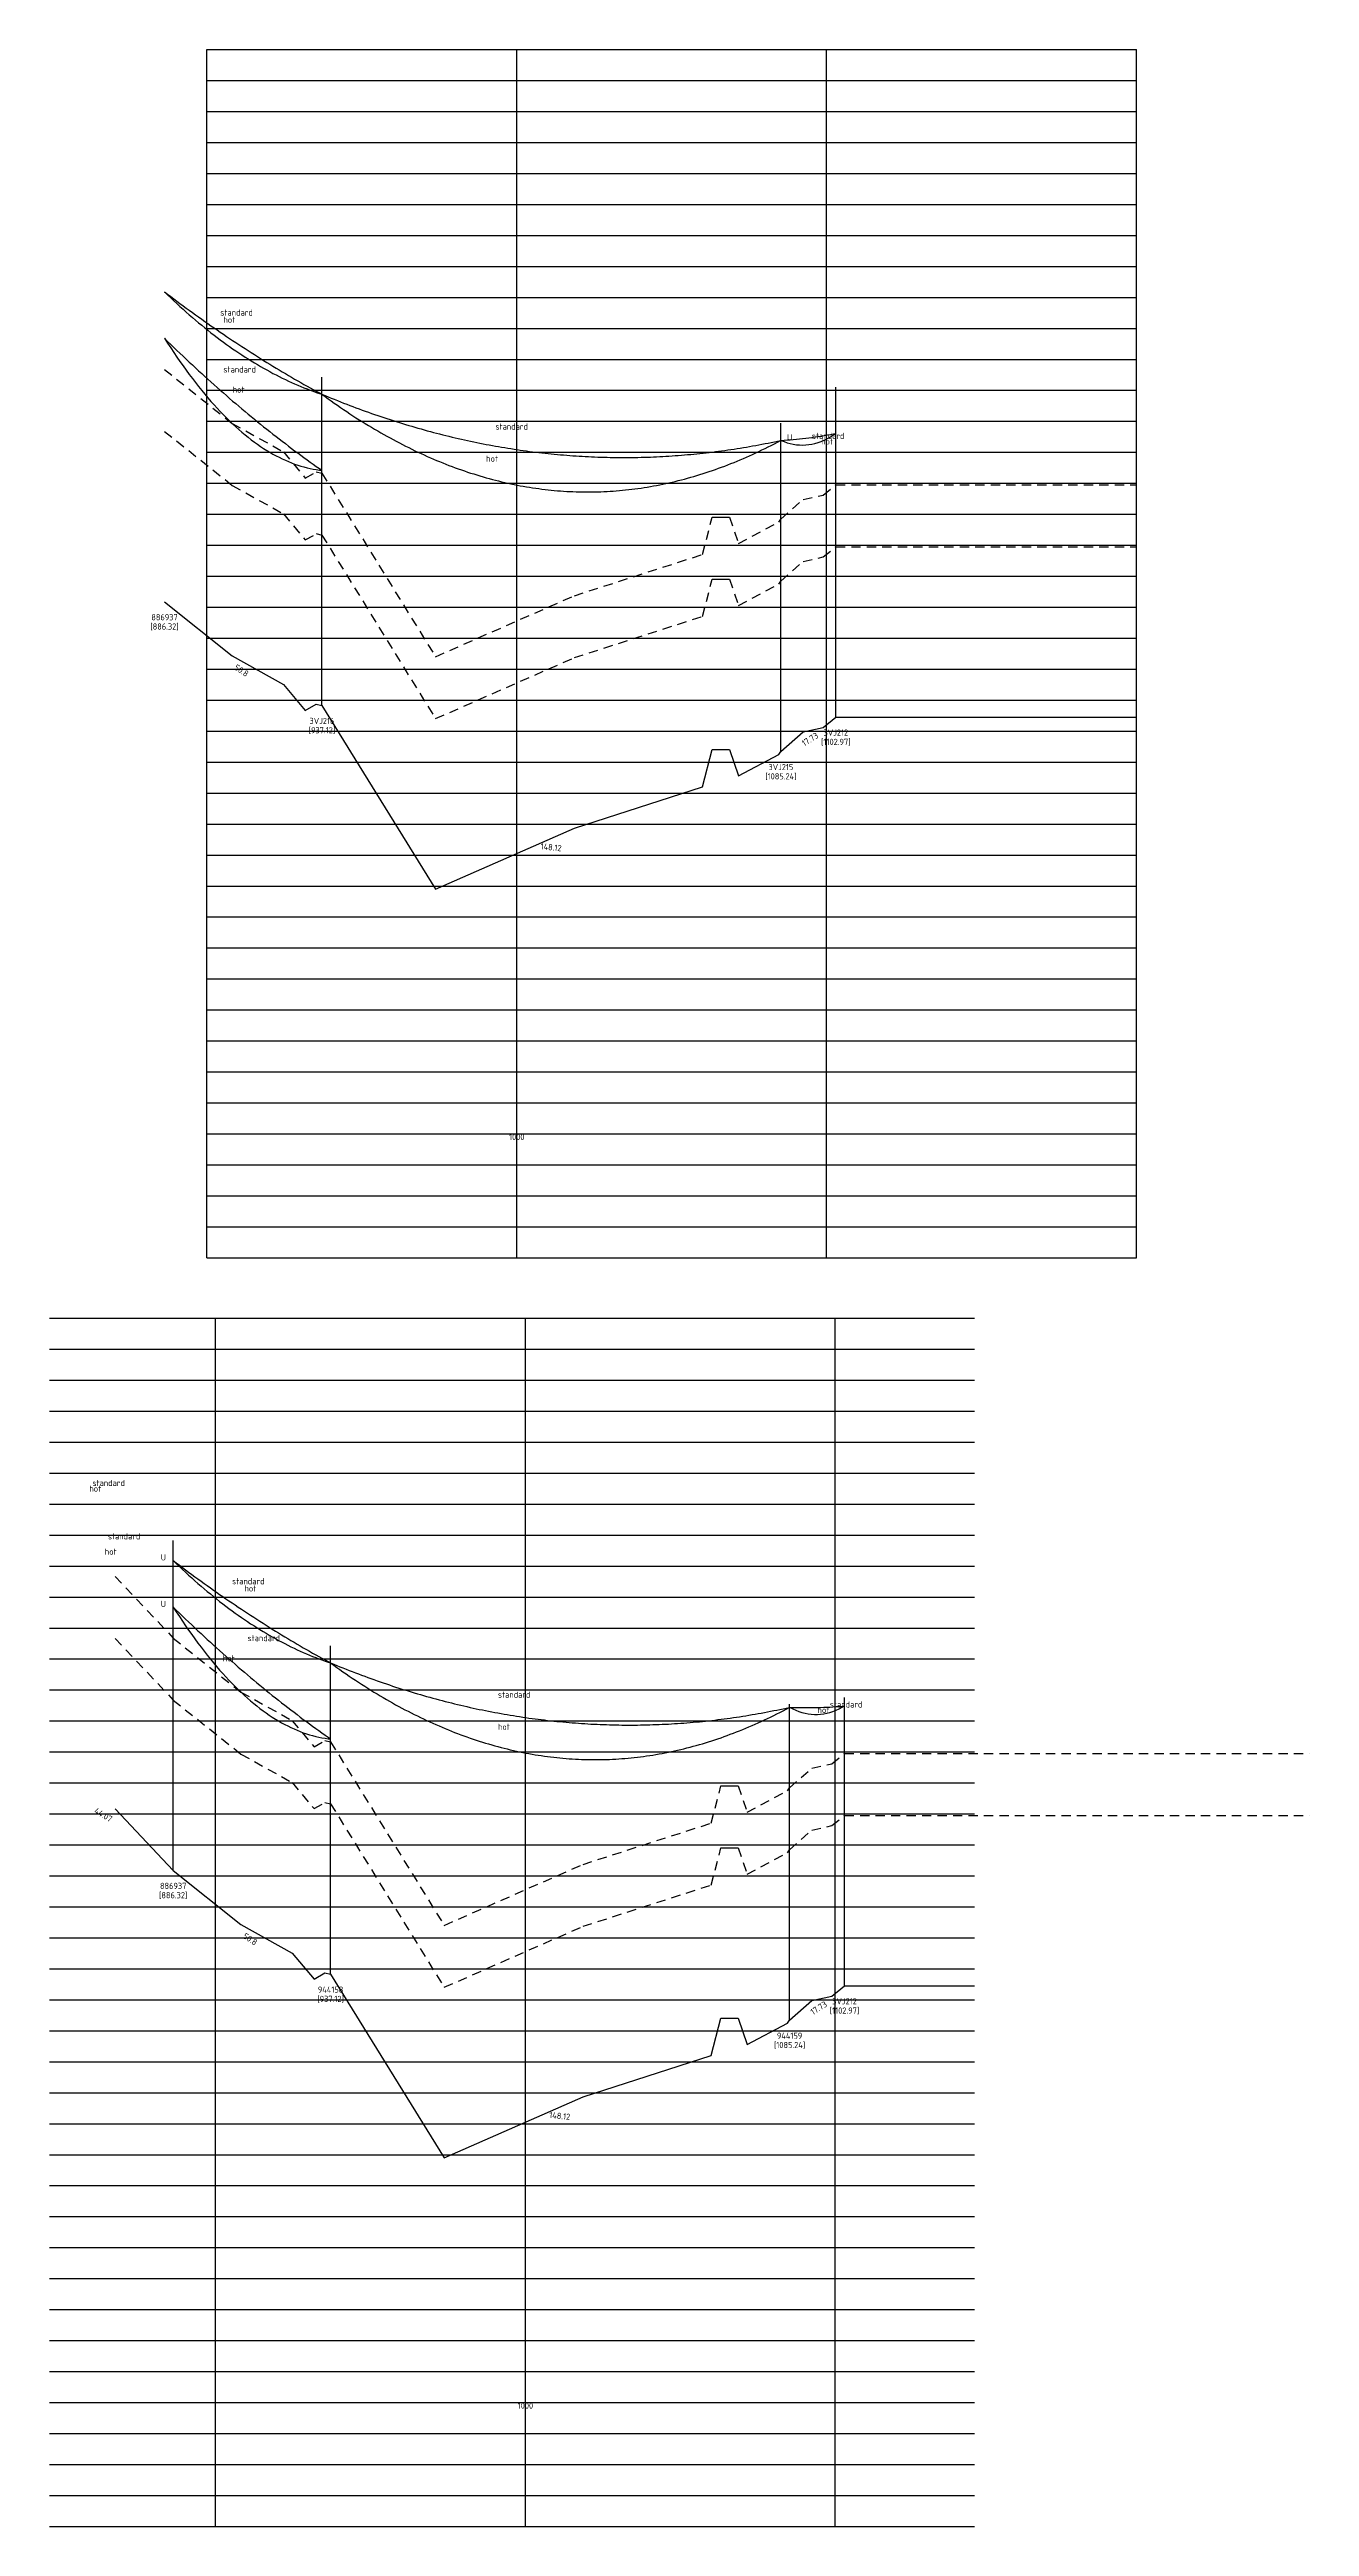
# Paper-space layout 'A1 - Plan (2)' of a CAD drawing. Header units: metres. Extents: x -21 to 1704, y -215 to 584.
# Drawn here: x 1297 to 1704, y -215 to 584 of the extents above; entities that cross this region are included whole.
import ezdxf
from ezdxf.enums import TextEntityAlignment as Align

# ---------------------------------------------------------------- set-up
doc = ezdxf.new("R2010")
doc.units = ezdxf.units.M
doc.linetypes.add('Dash', pattern=[5, 3, -2])
doc.layers.add('Notes', color=7, linetype='Continuous')
doc.styles.add('ISOCP', font='isocp.shx', dxfattribs={"height": 1.75})

psp = doc.layouts.new('A1 - Plan (2)')

# ---------------------------------------------------------------- linework, layer by layer
at = {"layer": 'Notes'}
for p, q in [((1347.82, 194.04), (1347.82, 584.04)), ((1347.82, 584.04), (1647.82, 584.04)), ((1447.82, 194.04), (1447.82, 584.04)), ((1547.82, 194.04), (1547.82, 584.04)), ((1647.82, 194.04), (1647.82, 584.04)), ((1347.82, 574.04), (1647.82, 574.04)), ((1347.82, 564.04), (1647.82, 564.04)), ((1347.82, 554.04), (1647.82, 554.04)), ((1347.82, 544.04), (1647.82, 544.04)), ((1347.82, 534.04), (1647.82, 534.04)), ((1347.82, 524.04), (1647.82, 524.04)), ((1347.82, 514.04), (1647.82, 514.04)), ((1347.82, 504.04), (1647.82, 504.04)), ((1347.82, 494.04), (1647.82, 494.04)), ((1347.82, 484.04), (1647.82, 484.04)), ((1347.82, 474.04), (1647.82, 474.04)), ((1347.82, 464.04), (1647.82, 464.04)), ((1347.82, 454.04), (1647.82, 454.04)), ((1347.82, 444.04), (1647.82, 444.04)), ((1347.82, 434.04), (1647.82, 434.04)), ((1347.82, 424.04), (1647.82, 424.04)), ((1347.82, 414.04), (1647.82, 414.04)), ((1334.14, 405.8), (1355.99, 388.36)), ((1347.82, 404.04), (1647.82, 404.04)), ((1347.82, 394.04), (1647.82, 394.04)), ((1347.82, 384.04), (1647.82, 384.04)), ((1355.99, 388.36), (1372.59, 379.13)), ((1372.59, 379.13), (1379.59, 370.73)), ((1347.82, 374.04), (1647.82, 374.04)), ((1379.59, 370.73), (1383.13, 372.77)), ((1383.13, 372.77), (1384.95, 372.32)), ((1384.95, 372.32), (1421.6, 313.06)), ((1546.73, 365.25), (1550.79, 368.57)), ((1550.79, 368.57), (1647.82, 368.57)), ((1347.82, 364.04), (1647.82, 364.04)), ((1533.07, 357.45), (1540.2, 363.82)), ((1540.2, 363.82), (1546.73, 365.25)), ((1347.82, 354.04), (1647.82, 354.04)), ((1507.79, 346.08), (1510.88, 358.07)), ((1510.88, 358.07), (1512.59, 358.12)), ((1512.59, 358.12), (1514.86, 358.08)), ((1514.86, 358.08), (1516.46, 358.12)), ((1516.46, 358.12), (1519.37, 349.62)), ((1519.37, 349.62), (1532.37, 356.52)), ((1532.37, 356.52), (1533.07, 357.45)), ((1347.82, 344.04), (1647.82, 344.04)), ((1466.42, 332.75), (1507.79, 346.08)), ((1347.82, 334.04), (1647.82, 334.04)), ((1421.6, 313.06), (1466.42, 332.75)), ((1347.82, 324.04), (1647.82, 324.04)), ((1347.82, 314.04), (1647.82, 314.04)), ((1347.82, 304.04), (1647.82, 304.04)), ((1347.82, 294.04), (1647.82, 294.04)), ((1347.82, 284.04), (1647.82, 284.04)), ((1347.82, 274.04), (1647.82, 274.04)), ((1347.82, 264.04), (1647.82, 264.04)), ((1347.82, 254.04), (1647.82, 254.04)), ((1347.82, 234.04), (1647.82, 234.04)), ((1347.82, 224.04), (1647.82, 224.04)), ((1347.82, 214.04), (1647.82, 214.04)), ((1347.82, 204.04), (1647.82, 204.04)), ((1347.82, 194.04), (1647.82, 194.04)), ((1297.05, 174.54), (1595.58, 174.54)), ((1350.62, -215.46), (1350.62, 174.54)), ((1450.62, -215.46), (1450.62, 174.54)), ((1550.62, -215.46), (1550.62, 174.54)), ((1297.05, 164.54), (1595.58, 164.54)), ((1297.05, 154.54), (1595.58, 154.54)), ((1297.05, 144.54), (1595.58, 144.54)), ((1297.05, 134.54), (1595.58, 134.54)), ((1297.05, 124.54), (1595.58, 124.54)), ((1297.05, 114.54), (1595.58, 114.54)), ((1297.05, 104.54), (1595.58, 104.54)), ((1297.05, 94.54), (1595.58, 94.54)), ((1297.05, 84.54), (1595.58, 84.54)), ((1297.05, 74.54), (1595.58, 74.54)), ((1297.05, 64.54), (1595.58, 64.54)), ((1297.05, 54.54), (1595.58, 54.54)), ((1297.05, 44.54), (1595.58, 44.54)), ((1297.05, 34.54), (1595.58, 34.54)), ((1297.05, 24.54), (1595.58, 24.54)), ((1318.25, 16.16), (1336.94, -3.7)), ((1297.05, 14.54), (1595.58, 14.54)), ((1297.05, 4.54), (1595.58, 4.54)), ((1297.05, -5.46), (1595.58, -5.46)), ((1336.94, -3.7), (1358.79, -21.14)), ((1297.05, -15.46), (1595.58, -15.46)), ((1358.79, -21.14), (1375.39, -30.37)), ((1297.05, -25.46), (1595.58, -25.46)), ((1375.39, -30.37), (1382.39, -38.77)), ((1297.05, -35.46), (1595.58, -35.46)), ((1382.39, -38.77), (1385.93, -36.73)), ((1385.93, -36.73), (1387.75, -37.18)), ((1387.75, -37.18), (1424.4, -96.44)), ((1297.05, -45.46), (1595.58, -45.46)), ((1535.87, -52.05), (1543.01, -45.68)), ((1543.01, -45.68), (1549.53, -44.25)), ((1549.53, -44.25), (1553.6, -40.93)), ((1553.6, -40.93), (1595.58, -40.93)), ((1297.05, -55.46), (1595.58, -55.46)), ((1510.59, -63.42), (1513.68, -51.43)), ((1513.68, -51.43), (1515.4, -51.38)), ((1515.4, -51.38), (1517.66, -51.42)), ((1517.66, -51.42), (1519.26, -51.38)), ((1519.26, -51.38), (1522.17, -59.88)), ((1522.17, -59.88), (1535.17, -52.98)), ((1535.17, -52.98), (1535.87, -52.05)), ((1469.22, -76.75), (1510.59, -63.42)), ((1297.05, -65.46), (1595.58, -65.46)), ((1297.05, -75.46), (1595.58, -75.46)), ((1424.4, -96.44), (1469.22, -76.75)), ((1297.05, -85.46), (1595.58, -85.46)), ((1297.05, -95.46), (1595.58, -95.46)), ((1297.05, -105.46), (1595.58, -105.46)), ((1297.05, -115.46), (1595.58, -115.46)), ((1297.05, -125.46), (1595.58, -125.46)), ((1297.05, -135.46), (1595.58, -135.46)), ((1297.05, -145.46), (1595.58, -145.46)), ((1297.05, -155.46), (1595.58, -155.46)), ((1297.05, -175.46), (1595.58, -175.46)), ((1297.05, -185.46), (1595.58, -185.46)), ((1297.05, -195.46), (1595.58, -195.46)), ((1297.05, -205.46), (1595.58, -205.46)), ((1297.05, -215.46), (1595.58, -215.46))]:
    psp.add_line(p, q, dxfattribs=at)
at = {"layer": 'Notes', "color": 2, "linetype": 'Dash'}
for p, q in [((1334.14, 480.8), (1355.99, 463.36)), ((1334.14, 460.8), (1355.99, 443.36)), ((1355.99, 463.36), (1372.59, 454.13)), ((1372.59, 454.13), (1379.59, 445.73)), ((1379.59, 445.73), (1383.13, 447.77)), ((1383.13, 447.77), (1384.95, 447.32)), ((1355.99, 443.36), (1372.59, 434.13)), ((1384.95, 447.32), (1421.6, 388.06)), ((1540.2, 438.82), (1546.73, 440.25)), ((1546.73, 440.25), (1550.79, 443.57)), ((1550.79, 443.57), (1647.82, 443.57)), ((1372.59, 434.13), (1379.59, 425.73)), ((1507.79, 421.08), (1510.88, 433.07)), ((1510.88, 433.07), (1512.59, 433.12)), ((1512.59, 433.12), (1514.86, 433.08)), ((1514.86, 433.08), (1516.46, 433.12)), ((1516.46, 433.12), (1519.37, 424.62)), ((1532.37, 431.52), (1533.07, 432.45)), ((1533.07, 432.45), (1540.2, 438.82)), ((1379.59, 425.73), (1383.13, 427.77)), ((1383.13, 427.77), (1384.95, 427.32)), ((1384.95, 427.32), (1421.6, 368.06)), ((1519.37, 424.62), (1532.37, 431.52)), ((1466.42, 407.75), (1507.79, 421.08)), ((1533.07, 412.45), (1540.2, 418.82)), ((1540.2, 418.82), (1546.73, 420.25)), ((1546.73, 420.25), (1550.79, 423.57)), ((1550.79, 423.57), (1647.82, 423.57)), ((1421.6, 388.06), (1466.42, 407.75)), ((1507.79, 401.08), (1510.88, 413.07)), ((1510.88, 413.07), (1512.59, 413.12)), ((1512.59, 413.12), (1514.86, 413.08)), ((1514.86, 413.08), (1516.46, 413.12)), ((1516.46, 413.12), (1519.37, 404.62)), ((1519.37, 404.62), (1532.37, 411.52)), ((1532.37, 411.52), (1533.07, 412.45)), ((1466.42, 387.75), (1507.79, 401.08)), ((1421.6, 368.06), (1466.42, 387.75)), ((1318.25, 91.16), (1336.94, 71.3)), ((1318.25, 71.16), (1336.94, 51.3)), ((1336.94, 71.3), (1358.79, 53.86)), ((1336.94, 51.3), (1358.79, 33.86)), ((1358.79, 53.86), (1375.39, 44.63)), ((1375.39, 44.63), (1382.39, 36.23)), ((1358.79, 33.86), (1375.39, 24.63)), ((1382.39, 36.23), (1385.93, 38.27)), ((1385.93, 38.27), (1387.75, 37.82)), ((1387.75, 37.82), (1424.4, -21.44)), ((1549.53, 30.75), (1553.6, 34.07)), ((1553.6, 34.07), (1703.62, 34.07)), ((1375.39, 24.63), (1382.39, 16.23)), ((1535.87, 22.95), (1543.01, 29.32)), ((1543.01, 29.32), (1549.53, 30.75)), ((1382.39, 16.23), (1385.93, 18.27)), ((1385.93, 18.27), (1387.75, 17.82)), ((1387.75, 17.82), (1424.4, -41.44)), ((1510.59, 11.58), (1513.68, 23.57)), ((1513.68, 23.57), (1515.4, 23.62)), ((1515.4, 23.62), (1517.66, 23.58)), ((1517.66, 23.58), (1519.26, 23.62)), ((1519.26, 23.62), (1522.17, 15.12)), ((1522.17, 15.12), (1535.17, 22.02)), ((1535.17, 22.02), (1535.87, 22.95)), ((1469.22, -1.75), (1510.59, 11.58)), ((1535.87, 2.95), (1543.01, 9.32)), ((1543.01, 9.32), (1549.53, 10.75)), ((1549.53, 10.75), (1553.6, 14.07)), ((1553.6, 14.07), (1703.62, 14.07)), ((1510.59, -8.42), (1513.68, 3.57)), ((1513.68, 3.57), (1515.4, 3.62)), ((1515.4, 3.62), (1517.66, 3.58)), ((1517.66, 3.58), (1519.26, 3.62)), ((1519.26, 3.62), (1522.17, -4.88)), ((1522.17, -4.88), (1535.17, 2.02)), ((1535.17, 2.02), (1535.87, 2.95)), ((1424.4, -21.44), (1469.22, -1.75)), ((1469.22, -21.75), (1510.59, -8.42)), ((1424.4, -41.44), (1469.22, -21.75))]:
    psp.add_line(p, q, dxfattribs=at)
at = {"layer": 'Notes', "color": 0}
for p, q in [((1384.94, 372.32), (1384.94, 478.32)), ((1550.79, 368.57), (1550.79, 475.07)), ((1533.06, 357.44), (1533.06, 463.44)), ((1336.94, -3.7), (1336.94, 102.8)), ((1387.74, -37.18), (1387.74, 68.82)), ((1535.86, -52.06), (1535.86, 49.94)), ((1553.59, -40.93), (1553.59, 52.07))]:
    psp.add_line(p, q, dxfattribs=at)
at = {"layer": 'Notes', "color": 3}
for p, q in [((1347.82, 244.04), (1647.82, 244.04)), ((1447.82, 236.04), (1447.82, 244.04)), ((1297.05, -165.46), (1595.58, -165.46)), ((1450.62, -173.46), (1450.62, -165.46))]:
    psp.add_line(p, q, dxfattribs=at)
at = {"layer": 'Notes', "color": 1}
for points in [[(1334.14, 505.82), (1335.14, 504.85), (1336.14, 503.89), (1337.14, 502.95), (1338.14, 502.02), (1339.14, 501.1), (1340.14, 500.2), (1341.14, 499.31), (1342.14, 498.43), (1343.14, 497.56), (1344.14, 496.71), (1345.14, 495.87), (1346.14, 495.04), (1347.14, 494.23), (1348.14, 493.43), (1349.14, 492.64), (1350.14, 491.86), (1351.14, 491.1), (1352.14, 490.34), (1353.14, 489.61), (1354.14, 488.88), (1355.14, 488.17), (1356.14, 487.47), (1357.14, 486.78), (1358.14, 486.11), (1359.14, 485.44), (1360.14, 484.79), (1361.14, 484.16), (1362.14, 483.53), (1363.14, 482.92), (1364.14, 482.33), (1365.14, 481.74), (1366.14, 481.17), (1367.14, 480.61), (1368.14, 480.06), (1369.14, 479.52), (1370.14, 479), (1371.14, 478.49), (1372.14, 478), (1373.14, 477.51), (1374.14, 477.04), (1375.14, 476.58), (1376.14, 476.14), (1377.14, 475.71), (1378.14, 475.29), (1379.14, 474.88), (1380.14, 474.48), (1381.14, 474.1), (1382.14, 473.73), (1383.14, 473.38), (1384.14, 473.03), (1384.94, 472.77)], [(1334.14, 490.82), (1335.14, 489.25), (1336.14, 487.72), (1337.14, 486.22), (1338.14, 484.75), (1339.14, 483.3), (1340.14, 481.89), (1341.14, 480.5), (1342.14, 479.14), (1343.14, 477.82), (1344.14, 476.52), (1345.14, 475.25), (1346.14, 474.01), (1347.14, 472.8), (1348.14, 471.61), (1349.14, 470.46), (1350.14, 469.33), (1351.14, 468.24), (1352.14, 467.17), (1353.14, 466.13), (1354.14, 465.13), (1355.14, 464.15), (1356.14, 463.2), (1357.14, 462.27), (1358.14, 461.38), (1359.14, 460.52), (1360.14, 459.68), (1361.14, 458.88), (1362.14, 458.1), (1363.14, 457.35), (1364.14, 456.63), (1365.14, 455.94), (1366.14, 455.28), (1367.14, 454.65), (1368.14, 454.04), (1369.14, 453.47), (1370.14, 452.92), (1371.14, 452.41), (1372.14, 451.92), (1373.14, 451.46), (1374.14, 451.03), (1375.14, 450.63), (1376.14, 450.25), (1377.14, 449.91), (1378.14, 449.59), (1379.14, 449.31), (1380.14, 449.05), (1381.14, 448.82), (1382.14, 448.62), (1383.14, 448.45), (1384.14, 448.31), (1384.94, 448.22)], [(1384.94, 472.77), (1385.94, 472.04), (1386.94, 471.31), (1387.94, 470.6), (1388.94, 469.89), (1389.94, 469.2), (1390.94, 468.51), (1391.94, 467.83), (1392.94, 467.16), (1393.94, 466.49), (1394.94, 465.84), (1395.94, 465.19), (1396.94, 464.56), (1397.94, 463.93), (1398.94, 463.31), (1399.94, 462.7), (1400.94, 462.1), (1401.94, 461.5), (1402.94, 460.92), (1403.94, 460.34), (1404.94, 459.77), (1405.94, 459.21), (1406.94, 458.66), (1407.94, 458.12), (1408.94, 457.59), (1409.94, 457.06), (1410.94, 456.54), (1411.94, 456.04), (1412.94, 455.54), (1413.94, 455.04), (1414.94, 454.56), (1415.94, 454.09), (1416.94, 453.62), (1417.94, 453.17), (1418.94, 452.72), (1419.94, 452.28), (1420.94, 451.85), (1421.94, 451.43), (1422.94, 451.01), (1423.94, 450.61), (1424.94, 450.21), (1425.94, 449.82), (1426.94, 449.44), (1427.94, 449.07), (1428.94, 448.71), (1429.94, 448.36), (1430.94, 448.01), (1431.94, 447.67), (1432.94, 447.35), (1433.94, 447.03), (1434.94, 446.72), (1435.94, 446.41), (1436.94, 446.12), (1437.94, 445.83), (1438.94, 445.56), (1439.94, 445.29), (1440.94, 445.03), (1441.94, 444.78), (1442.94, 444.54), (1443.94, 444.3), (1444.94, 444.08), (1445.94, 443.86), (1446.94, 443.65), (1447.94, 443.45), (1448.94, 443.26), (1449.94, 443.08), (1450.94, 442.91), (1451.94, 442.74), (1452.94, 442.59), (1453.94, 442.44), (1454.94, 442.3), (1455.94, 442.17), (1456.94, 442.04), (1457.94, 441.93), (1458.94, 441.83), (1459.94, 441.73), (1460.94, 441.64), (1461.94, 441.56), (1462.94, 441.49), (1463.94, 441.43), (1464.94, 441.37), (1465.94, 441.33), (1466.94, 441.29), (1467.94, 441.27), (1468.94, 441.25), (1469.94, 441.23), (1470.94, 441.23), (1471.94, 441.24), (1472.94, 441.25), (1473.94, 441.28), (1474.94, 441.31), (1475.94, 441.35), (1476.94, 441.4), (1477.94, 441.46), (1478.94, 441.52), (1479.94, 441.6), (1480.94, 441.68), (1481.94, 441.77), (1482.94, 441.87), (1483.94, 441.98), (1484.94, 442.1), (1485.94, 442.23), (1486.94, 442.36), (1487.94, 442.5), (1488.94, 442.66), (1489.94, 442.82), (1490.94, 442.99), (1491.94, 443.16), (1492.94, 443.35), (1493.94, 443.54), (1494.94, 443.75), (1495.94, 443.96), (1496.94, 444.18), (1497.94, 444.41), (1498.94, 444.65), (1499.94, 444.89), (1500.94, 445.15), (1501.94, 445.41), (1502.94, 445.68), (1503.94, 445.96), (1504.94, 446.25), (1505.94, 446.55), (1506.94, 446.86), (1507.94, 447.17), (1508.94, 447.49), (1509.94, 447.83), (1510.94, 448.17), (1511.94, 448.52), (1512.94, 448.87), (1513.94, 449.24), (1514.94, 449.61), (1515.94, 450), (1516.94, 450.39), (1517.94, 450.79), (1518.94, 451.2), (1519.94, 451.62), (1520.94, 452.04), (1521.94, 452.48), (1522.94, 452.92), (1523.94, 453.37), (1524.94, 453.83), (1525.94, 454.3), (1526.94, 454.78), (1527.94, 455.27), (1528.94, 455.76), (1529.94, 456.26), (1530.94, 456.78), (1531.94, 457.3), (1532.94, 457.83), (1533.06, 457.89)], [(1533.06, 457.89), (1534.06, 457.48), (1535.06, 457.14), (1536.06, 456.86), (1537.06, 456.65), (1538.06, 456.49), (1539.06, 456.4), (1540.06, 456.38), (1541.06, 456.42), (1542.06, 456.52), (1543.06, 456.69), (1544.06, 456.91), (1545.06, 457.21), (1546.06, 457.56), (1547.06, 457.99), (1548.06, 458.47), (1549.06, 459.02), (1550.06, 459.63), (1550.79, 460.12)], [(1336.94, 96.32), (1337.94, 95.35), (1338.94, 94.39), (1339.94, 93.45), (1340.94, 92.52), (1341.94, 91.6), (1342.94, 90.7), (1343.94, 89.81), (1344.94, 88.93), (1345.94, 88.06), (1346.94, 87.21), (1347.94, 86.37), (1348.94, 85.54), (1349.94, 84.73), (1350.94, 83.93), (1351.94, 83.14), (1352.94, 82.36), (1353.94, 81.6), (1354.94, 80.85), (1355.94, 80.11), (1356.94, 79.38), (1357.94, 78.67), (1358.94, 77.97), (1359.94, 77.28), (1360.94, 76.61), (1361.94, 75.94), (1362.94, 75.3), (1363.94, 74.66), (1364.94, 74.04), (1365.94, 73.42), (1366.94, 72.83), (1367.94, 72.24), (1368.94, 71.67), (1369.94, 71.11), (1370.94, 70.56), (1371.94, 70.03), (1372.94, 69.5), (1373.94, 69), (1374.94, 68.5), (1375.94, 68.02), (1376.94, 67.54), (1377.94, 67.09), (1378.94, 66.64), (1379.94, 66.21), (1380.94, 65.79), (1381.94, 65.38), (1382.94, 64.99), (1383.94, 64.6), (1384.94, 64.23), (1385.94, 63.88), (1386.94, 63.53), (1387.74, 63.27)], [(1336.94, 81.32), (1337.94, 79.76), (1338.94, 78.22), (1339.94, 76.72), (1340.94, 75.25), (1341.94, 73.8), (1342.94, 72.39), (1343.94, 71), (1344.94, 69.65), (1345.94, 68.32), (1346.94, 67.02), (1347.94, 65.75), (1348.94, 64.51), (1349.94, 63.3), (1350.94, 62.11), (1351.94, 60.96), (1352.94, 59.84), (1353.94, 58.74), (1354.94, 57.67), (1355.94, 56.64), (1356.94, 55.63), (1357.94, 54.65), (1358.94, 53.7), (1359.94, 52.77), (1360.94, 51.88), (1361.94, 51.02), (1362.94, 50.18), (1363.94, 49.38), (1364.94, 48.6), (1365.94, 47.85), (1366.94, 47.13), (1367.94, 46.44), (1368.94, 45.78), (1369.94, 45.15), (1370.94, 44.54), (1371.94, 43.97), (1372.94, 43.42), (1373.94, 42.91), (1374.94, 42.42), (1375.94, 41.96), (1376.94, 41.53), (1377.94, 41.13), (1378.94, 40.75), (1379.94, 40.41), (1380.94, 40.1), (1381.94, 39.81), (1382.94, 39.55), (1383.94, 39.32), (1384.94, 39.12), (1385.94, 38.95), (1386.94, 38.81), (1387.74, 38.72)], [(1387.74, 63.27), (1388.74, 62.54), (1389.74, 61.82), (1390.74, 61.11), (1391.74, 60.41), (1392.74, 59.72), (1393.74, 59.03), (1394.74, 58.36), (1395.74, 57.69), (1396.74, 57.03), (1397.74, 56.38), (1398.74, 55.74), (1399.74, 55.1), (1400.74, 54.48), (1401.74, 53.86), (1402.74, 53.26), (1403.74, 52.66), (1404.74, 52.07), (1405.74, 51.49), (1406.74, 50.91), (1407.74, 50.35), (1408.74, 49.79), (1409.74, 49.24), (1410.74, 48.71), (1411.74, 48.18), (1412.74, 47.65), (1413.74, 47.14), (1414.74, 46.64), (1415.74, 46.14), (1416.74, 45.65), (1417.74, 45.17), (1418.74, 44.7), (1419.74, 44.24), (1420.74, 43.79), (1421.74, 43.35), (1422.74, 42.91), (1423.74, 42.48), (1424.74, 42.06), (1425.74, 41.65), (1426.74, 41.25), (1427.74, 40.86), (1428.74, 40.48), (1429.74, 40.1), (1430.74, 39.73), (1431.74, 39.37), (1432.74, 39.02), (1433.74, 38.68), (1434.74, 38.35), (1435.74, 38.03), (1436.74, 37.71), (1437.74, 37.4), (1438.74, 37.1), (1439.74, 36.81), (1440.74, 36.53), (1441.74, 36.26), (1442.74, 36), (1443.74, 35.74), (1444.74, 35.49), (1445.74, 35.25), (1446.74, 35.02), (1447.74, 34.8), (1448.74, 34.59), (1449.74, 34.39), (1450.74, 34.19), (1451.74, 34), (1452.74, 33.82), (1453.74, 33.65), (1454.74, 33.49), (1455.74, 33.34), (1456.74, 33.19), (1457.74, 33.06), (1458.74, 32.93), (1459.74, 32.81), (1460.74, 32.7), (1461.74, 32.6), (1462.74, 32.51), (1463.74, 32.42), (1464.74, 32.35), (1465.74, 32.28), (1466.74, 32.22), (1467.74, 32.17), (1468.74, 32.13), (1469.74, 32.1), (1470.74, 32.07), (1471.74, 32.06), (1472.74, 32.05), (1473.74, 32.05), (1474.74, 32.06), (1475.74, 32.08), (1476.74, 32.11), (1477.74, 32.14), (1478.74, 32.19), (1479.74, 32.24), (1480.74, 32.3), (1481.74, 32.37), (1482.74, 32.45), (1483.74, 32.54), (1484.74, 32.63), (1485.74, 32.74), (1486.74, 32.85), (1487.74, 32.97), (1488.74, 33.1), (1489.74, 33.24), (1490.74, 33.39), (1491.74, 33.54), (1492.74, 33.71), (1493.74, 33.88), (1494.74, 34.06), (1495.74, 34.25), (1496.74, 34.45), (1497.74, 34.66), (1498.74, 34.87), (1499.74, 35.1), (1500.74, 35.33), (1501.74, 35.57), (1502.74, 35.82), (1503.74, 36.08), (1504.74, 36.35), (1505.74, 36.62), (1506.74, 36.91), (1507.74, 37.2), (1508.74, 37.5), (1509.74, 37.81), (1510.74, 38.13), (1511.74, 38.46), (1512.74, 38.79), (1513.74, 39.14), (1514.74, 39.49), (1515.74, 39.85), (1516.74, 40.22), (1517.74, 40.6), (1518.74, 40.98), (1519.74, 41.38), (1520.74, 41.78), (1521.74, 42.2), (1522.74, 42.62), (1523.74, 43.05), (1524.74, 43.49), (1525.74, 43.93), (1526.74, 44.39), (1527.74, 44.85), (1528.74, 45.33), (1529.74, 45.81), (1530.74, 46.3), (1531.74, 46.8), (1532.74, 47.3), (1533.74, 47.82), (1534.74, 48.34), (1535.74, 48.88), (1535.86, 48.94)], [(1535.86, 48.94), (1536.86, 48.44), (1537.86, 47.99), (1538.86, 47.61), (1539.86, 47.3), (1540.86, 47.04), (1541.86, 46.86), (1542.86, 46.73), (1543.86, 46.67), (1544.86, 46.67), (1545.86, 46.74), (1546.86, 46.87), (1547.86, 47.06), (1548.86, 47.32), (1549.86, 47.64), (1550.86, 48.02), (1551.86, 48.47), (1552.86, 48.98), (1553.59, 49.4)]]:
    psp.add_lwpolyline(points, dxfattribs=at)
at = {"layer": 'Notes', "color": 5}
for points in [[(1334.14, 505.82), (1335.14, 505.06), (1336.14, 504.3), (1337.14, 503.55), (1338.14, 502.81), (1339.14, 502.06), (1340.14, 501.33), (1341.14, 500.59), (1342.14, 499.87), (1343.14, 499.14), (1344.14, 498.42), (1345.14, 497.71), (1346.14, 497), (1347.14, 496.29), (1348.14, 495.59), (1349.14, 494.89), (1350.14, 494.2), (1351.14, 493.51), (1352.14, 492.82), (1353.14, 492.14), (1354.14, 491.46), (1355.14, 490.79), (1356.14, 490.13), (1357.14, 489.46), (1358.14, 488.8), (1359.14, 488.15), (1360.14, 487.5), (1361.14, 486.85), (1362.14, 486.21), (1363.14, 485.57), (1364.14, 484.94), (1365.14, 484.31), (1366.14, 483.69), (1367.14, 483.07), (1368.14, 482.45), (1369.14, 481.84), (1370.14, 481.24), (1371.14, 480.63), (1372.14, 480.04), (1373.14, 479.44), (1374.14, 478.85), (1375.14, 478.27), (1376.14, 477.69), (1377.14, 477.11), (1378.14, 476.54), (1379.14, 475.97), (1380.14, 475.41), (1381.14, 474.85), (1382.14, 474.3), (1383.14, 473.75), (1384.14, 473.2), (1384.94, 472.77)], [(1334.14, 490.82), (1335.14, 489.84), (1336.14, 488.87), (1337.14, 487.9), (1338.14, 486.94), (1339.14, 485.98), (1340.14, 485.03), (1341.14, 484.09), (1342.14, 483.15), (1343.14, 482.22), (1344.14, 481.29), (1345.14, 480.37), (1346.14, 479.45), (1347.14, 478.54), (1348.14, 477.63), (1349.14, 476.73), (1350.14, 475.84), (1351.14, 474.95), (1352.14, 474.07), (1353.14, 473.19), (1354.14, 472.32), (1355.14, 471.45), (1356.14, 470.59), (1357.14, 469.74), (1358.14, 468.89), (1359.14, 468.05), (1360.14, 467.21), (1361.14, 466.38), (1362.14, 465.55), (1363.14, 464.73), (1364.14, 463.91), (1365.14, 463.1), (1366.14, 462.3), (1367.14, 461.5), (1368.14, 460.71), (1369.14, 459.92), (1370.14, 459.14), (1371.14, 458.36), (1372.14, 457.59), (1373.14, 456.82), (1374.14, 456.06), (1375.14, 455.31), (1376.14, 454.56), (1377.14, 453.82), (1378.14, 453.08), (1379.14, 452.35), (1380.14, 451.62), (1381.14, 450.9), (1382.14, 450.19), (1383.14, 449.48), (1384.14, 448.78), (1384.94, 448.22)], [(1384.94, 472.77), (1385.94, 472.35), (1386.94, 471.94), (1387.94, 471.53), (1388.94, 471.13), (1389.94, 470.73), (1390.94, 470.33), (1391.94, 469.94), (1392.94, 469.55), (1393.94, 469.17), (1394.94, 468.79), (1395.94, 468.42), (1396.94, 468.05), (1397.94, 467.68), (1398.94, 467.32), (1399.94, 466.96), (1400.94, 466.61), (1401.94, 466.26), (1402.94, 465.92), (1403.94, 465.58), (1404.94, 465.24), (1405.94, 464.91), (1406.94, 464.59), (1407.94, 464.26), (1408.94, 463.95), (1409.94, 463.63), (1410.94, 463.32), (1411.94, 463.02), (1412.94, 462.72), (1413.94, 462.42), (1414.94, 462.13), (1415.94, 461.84), (1416.94, 461.56), (1417.94, 461.28), (1418.94, 461), (1419.94, 460.73), (1420.94, 460.47), (1421.94, 460.2), (1422.94, 459.95), (1423.94, 459.69), (1424.94, 459.44), (1425.94, 459.2), (1426.94, 458.96), (1427.94, 458.72), (1428.94, 458.49), (1429.94, 458.26), (1430.94, 458.04), (1431.94, 457.82), (1432.94, 457.61), (1433.94, 457.4), (1434.94, 457.19), (1435.94, 456.99), (1436.94, 456.79), (1437.94, 456.6), (1438.94, 456.41), (1439.94, 456.22), (1440.94, 456.04), (1441.94, 455.87), (1442.94, 455.7), (1443.94, 455.53), (1444.94, 455.36), (1445.94, 455.21), (1446.94, 455.05), (1447.94, 454.9), (1448.94, 454.76), (1449.94, 454.61), (1450.94, 454.48), (1451.94, 454.34), (1452.94, 454.22), (1453.94, 454.09), (1454.94, 453.97), (1455.94, 453.85), (1456.94, 453.74), (1457.94, 453.64), (1458.94, 453.53), (1459.94, 453.43), (1460.94, 453.34), (1461.94, 453.25), (1462.94, 453.17), (1463.94, 453.08), (1464.94, 453.01), (1465.94, 452.93), (1466.94, 452.87), (1467.94, 452.8), (1468.94, 452.74), (1469.94, 452.69), (1470.94, 452.64), (1471.94, 452.59), (1472.94, 452.55), (1473.94, 452.51), (1474.94, 452.47), (1475.94, 452.44), (1476.94, 452.42), (1477.94, 452.4), (1478.94, 452.38), (1479.94, 452.37), (1480.94, 452.36), (1481.94, 452.36), (1482.94, 452.36), (1483.94, 452.36), (1484.94, 452.37), (1485.94, 452.38), (1486.94, 452.4), (1487.94, 452.42), (1488.94, 452.45), (1489.94, 452.48), (1490.94, 452.51), (1491.94, 452.55), (1492.94, 452.6), (1493.94, 452.65), (1494.94, 452.7), (1495.94, 452.75), (1496.94, 452.81), (1497.94, 452.88), (1498.94, 452.95), (1499.94, 453.02), (1500.94, 453.1), (1501.94, 453.18), (1502.94, 453.27), (1503.94, 453.36), (1504.94, 453.45), (1505.94, 453.55), (1506.94, 453.66), (1507.94, 453.77), (1508.94, 453.88), (1509.94, 453.99), (1510.94, 454.12), (1511.94, 454.24), (1512.94, 454.37), (1513.94, 454.5), (1514.94, 454.64), (1515.94, 454.78), (1516.94, 454.93), (1517.94, 455.08), (1518.94, 455.24), (1519.94, 455.4), (1520.94, 455.56), (1521.94, 455.73), (1522.94, 455.9), (1523.94, 456.08), (1524.94, 456.26), (1525.94, 456.45), (1526.94, 456.64), (1527.94, 456.83), (1528.94, 457.03), (1529.94, 457.23), (1530.94, 457.44), (1531.94, 457.65), (1532.94, 457.86), (1533.06, 457.89)], [(1533.06, 457.89), (1534.06, 457.95), (1535.06, 458.02), (1536.06, 458.1), (1537.06, 458.18), (1538.06, 458.28), (1539.06, 458.37), (1540.06, 458.48), (1541.06, 458.6), (1542.06, 458.72), (1543.06, 458.85), (1544.06, 458.99), (1545.06, 459.13), (1546.06, 459.29), (1547.06, 459.45), (1548.06, 459.62), (1549.06, 459.79), (1550.06, 459.98), (1550.79, 460.12)], [(1336.94, 96.32), (1337.94, 95.56), (1338.94, 94.8), (1339.94, 94.05), (1340.94, 93.31), (1341.94, 92.57), (1342.94, 91.83), (1343.94, 91.1), (1344.94, 90.37), (1345.94, 89.64), (1346.94, 88.92), (1347.94, 88.21), (1348.94, 87.5), (1349.94, 86.79), (1350.94, 86.09), (1351.94, 85.39), (1352.94, 84.7), (1353.94, 84.01), (1354.94, 83.32), (1355.94, 82.64), (1356.94, 81.97), (1357.94, 81.29), (1358.94, 80.63), (1359.94, 79.96), (1360.94, 79.3), (1361.94, 78.65), (1362.94, 78), (1363.94, 77.35), (1364.94, 76.71), (1365.94, 76.08), (1366.94, 75.44), (1367.94, 74.81), (1368.94, 74.19), (1369.94, 73.57), (1370.94, 72.96), (1371.94, 72.34), (1372.94, 71.74), (1373.94, 71.14), (1374.94, 70.54), (1375.94, 69.94), (1376.94, 69.36), (1377.94, 68.77), (1378.94, 68.19), (1379.94, 67.61), (1380.94, 67.04), (1381.94, 66.47), (1382.94, 65.91), (1383.94, 65.35), (1384.94, 64.8), (1385.94, 64.25), (1386.94, 63.7), (1387.74, 63.27)], [(1336.94, 81.32), (1337.94, 80.34), (1338.94, 79.37), (1339.94, 78.4), (1340.94, 77.44), (1341.94, 76.48), (1342.94, 75.53), (1343.94, 74.59), (1344.94, 73.65), (1345.94, 72.72), (1346.94, 71.79), (1347.94, 70.87), (1348.94, 69.95), (1349.94, 69.04), (1350.94, 68.13), (1351.94, 67.23), (1352.94, 66.34), (1353.94, 65.45), (1354.94, 64.57), (1355.94, 63.69), (1356.94, 62.82), (1357.94, 61.95), (1358.94, 61.09), (1359.94, 60.24), (1360.94, 59.39), (1361.94, 58.55), (1362.94, 57.71), (1363.94, 56.88), (1364.94, 56.05), (1365.94, 55.23), (1366.94, 54.41), (1367.94, 53.6), (1368.94, 52.8), (1369.94, 52), (1370.94, 51.21), (1371.94, 50.42), (1372.94, 49.64), (1373.94, 48.86), (1374.94, 48.09), (1375.94, 47.33), (1376.94, 46.57), (1377.94, 45.81), (1378.94, 45.06), (1379.94, 44.32), (1380.94, 43.58), (1381.94, 42.85), (1382.94, 42.13), (1383.94, 41.41), (1384.94, 40.69), (1385.94, 39.98), (1386.94, 39.28), (1387.74, 38.72)], [(1387.74, 63.27), (1388.74, 62.86), (1389.74, 62.45), (1390.74, 62.04), (1391.74, 61.64), (1392.74, 61.24), (1393.74, 60.85), (1394.74, 60.47), (1395.74, 60.08), (1396.74, 59.7), (1397.74, 59.33), (1398.74, 58.96), (1399.74, 58.59), (1400.74, 58.23), (1401.74, 57.87), (1402.74, 57.52), (1403.74, 57.17), (1404.74, 56.83), (1405.74, 56.49), (1406.74, 56.15), (1407.74, 55.82), (1408.74, 55.49), (1409.74, 55.17), (1410.74, 54.85), (1411.74, 54.54), (1412.74, 54.23), (1413.74, 53.92), (1414.74, 53.62), (1415.74, 53.32), (1416.74, 53.03), (1417.74, 52.74), (1418.74, 52.46), (1419.74, 52.18), (1420.74, 51.9), (1421.74, 51.63), (1422.74, 51.36), (1423.74, 51.1), (1424.74, 50.84), (1425.74, 50.59), (1426.74, 50.34), (1427.74, 50.09), (1428.74, 49.85), (1429.74, 49.62), (1430.74, 49.38), (1431.74, 49.15), (1432.74, 48.93), (1433.74, 48.71), (1434.74, 48.5), (1435.74, 48.28), (1436.74, 48.08), (1437.74, 47.88), (1438.74, 47.68), (1439.74, 47.48), (1440.74, 47.29), (1441.74, 47.11), (1442.74, 46.93), (1443.74, 46.75), (1444.74, 46.58), (1445.74, 46.41), (1446.74, 46.25), (1447.74, 46.09), (1448.74, 45.93), (1449.74, 45.78), (1450.74, 45.64), (1451.74, 45.49), (1452.74, 45.36), (1453.74, 45.22), (1454.74, 45.09), (1455.74, 44.97), (1456.74, 44.85), (1457.74, 44.73), (1458.74, 44.62), (1459.74, 44.51), (1460.74, 44.41), (1461.74, 44.31), (1462.74, 44.21), (1463.74, 44.12), (1464.74, 44.04), (1465.74, 43.96), (1466.74, 43.88), (1467.74, 43.81), (1468.74, 43.74), (1469.74, 43.67), (1470.74, 43.61), (1471.74, 43.55), (1472.74, 43.5), (1473.74, 43.46), (1474.74, 43.41), (1475.74, 43.37), (1476.74, 43.34), (1477.74, 43.31), (1478.74, 43.28), (1479.74, 43.26), (1480.74, 43.24), (1481.74, 43.23), (1482.74, 43.22), (1483.74, 43.22), (1484.74, 43.22), (1485.74, 43.22), (1486.74, 43.23), (1487.74, 43.24), (1488.74, 43.26), (1489.74, 43.28), (1490.74, 43.31), (1491.74, 43.34), (1492.74, 43.37), (1493.74, 43.41), (1494.74, 43.45), (1495.74, 43.5), (1496.74, 43.55), (1497.74, 43.61), (1498.74, 43.67), (1499.74, 43.73), (1500.74, 43.8), (1501.74, 43.87), (1502.74, 43.95), (1503.74, 44.03), (1504.74, 44.12), (1505.74, 44.21), (1506.74, 44.3), (1507.74, 44.4), (1508.74, 44.5), (1509.74, 44.61), (1510.74, 44.72), (1511.74, 44.84), (1512.74, 44.96), (1513.74, 45.08), (1514.74, 45.21), (1515.74, 45.35), (1516.74, 45.48), (1517.74, 45.63), (1518.74, 45.77), (1519.74, 45.92), (1520.74, 46.08), (1521.74, 46.24), (1522.74, 46.4), (1523.74, 46.57), (1524.74, 46.74), (1525.74, 46.92), (1526.74, 47.1), (1527.74, 47.28), (1528.74, 47.47), (1529.74, 47.66), (1530.74, 47.86), (1531.74, 48.06), (1532.74, 48.27), (1533.74, 48.48), (1534.74, 48.7), (1535.74, 48.92), (1535.86, 48.94)], [(1535.86, 48.94), (1536.86, 48.9), (1537.86, 48.87), (1538.86, 48.85), (1539.86, 48.83), (1540.86, 48.83), (1541.86, 48.83), (1542.86, 48.83), (1543.86, 48.85), (1544.86, 48.87), (1545.86, 48.9), (1546.86, 48.94), (1547.86, 48.99), (1548.86, 49.04), (1549.86, 49.1), (1550.86, 49.17), (1551.86, 49.25), (1552.86, 49.33), (1553.59, 49.4)]]:
    psp.add_lwpolyline(points, dxfattribs=at)

# ---------------------------------------------------------------- texts
at = {"layer": 'Notes', "style": 'ISOCP'}
for s, p in [('standard', (1352.14, 498.15)), ('hot', (1353.14, 495.81)), ('standard', (1353.14, 479.79)), ('hot', (1356.14, 473.28)), ('standard', (1440.94, 461.35)), ('U', (1535.06, 457.89)), ('standard', (1543.06, 458.33)), ('hot', (1546.06, 456.54)), ('hot', (1437.94, 450.98)), ('hot', (1309.87, 118.54)), ('standard', (1310.87, 120.37)), ('standard', (1315.87, 103.14)), ('hot', (1314.87, 98.18)), ('U', (1332.94, 96.32)), ('standard', (1355.94, 88.65)), ('hot', (1359.94, 86.31)), ('U', (1332.94, 81.32)), ('standard', (1360.94, 70.29)), ('hot', (1352.94, 63.79)), ('standard', (1441.74, 52.03)), ('hot', (1544.86, 47.09)), ('standard', (1548.86, 48.88)), ('hot', (1441.74, 41.66))]:
    psp.add_text(s, height=2, dxfattribs=at).set_placement(p)
for s, p in [('886937', (1334.14, 401.8)), ('[886.32]', (1334.14, 398.8)), ('3VJ216', (1384.94, 368.32)), ('[937.12]', (1384.94, 365.32)), ('[1102.97]', (1550.79, 361.57)), ('3VJ212', (1550.79, 364.57)), ('3VJ215', (1533.06, 353.44)), ('[1085.24]', (1533.06, 350.44)), ('1000', (1447.82, 234.04)), ('886937', (1336.94, -7.7)), ('[886.32]', (1336.94, -10.7)), ('[937.12]', (1387.74, -44.18)), ('944158', (1387.74, -41.18)), ('[1102.97]', (1553.59, -47.93)), ('3VJ212', (1553.59, -44.93)), ('[1085.24]', (1535.86, -59.06)), ('944159', (1535.86, -56.06)), ('1000', (1450.62, -175.46))]:
    psp.add_text(s, height=2, dxfattribs=at).set_placement(p, align=Align.TOP_CENTER)
at = {"layer": 'Notes', "color": 2, "style": 'ISOCP'}
for s, rotation, p in [('50.8', 326.61431, (1359.54, 384.43)), ('17.73', 32.10599, (1541.93, 362.24)), ('148.12', 354.26466, (1459, 327.54)), ('44.07', 328.84678, (1314.91, 15.1)), ('50.8', 326.61431, (1362.34, -25.07)), ('17.73', 32.10599, (1544.73, -47.25)), ('148.12', 354.26466, (1461.8, -81.96))]:
    psp.add_text(s, height=2, rotation=rotation, dxfattribs=at).set_placement(p, align=Align.TOP_CENTER)

doc.saveas('drawing.dxf')
